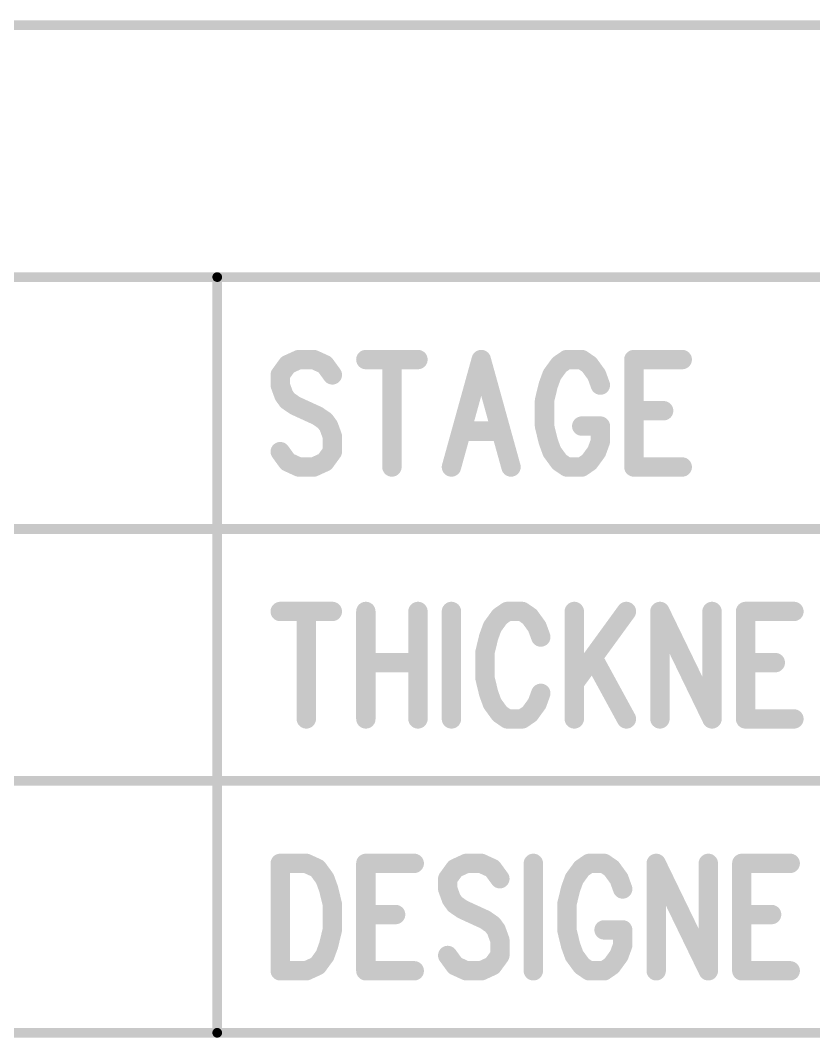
# Model space of a CAD drawing. Extents: x 100 to 156, y 84.7 to 174.
# Drawn here: x 123.97 to 132.15, y 84.65 to 95.15 of the extents above; entities that cross this region are included whole.
import ezdxf

# ---------------------------------------------------------------- set-up
doc = ezdxf.new("R2010")
doc.units = 0
doc.layers.get('0').update_dxf_attribs({"linetype": 'CONTINUOUS'})
doc.layers.add('MASK-BOTTOM_PHO', color=4, linetype='CONTINUOUS')
doc.layers.add('SILK-BOTTOM_PHO', color=5, linetype='CONTINUOUS')

# ---------------------------------------------------------------- blocks, each defined once
blk = doc.blocks.new('ROUND_1')
at = {"const_width": 0.050038}
blk.add_lwpolyline([(-0.025018, 0, 1), (0.025018, 0, 1)], format="xyb", close=True, dxfattribs=at)
blk = doc.blocks.new('ROUND_6')
at = {"const_width": 0.099948}
blk.add_lwpolyline([(-0.049974, 0, 1), (0.049974, 0, 1)], format="xyb", close=True, dxfattribs=at)

msp = doc.modelspace()

# ---------------------------------------------------------------- linework, layer by layer
at = {"layer": 'MASK-BOTTOM_PHO'}
for points, const_width in [([(155.24988, 95.099886), (100.65004, 95.099886)], 0.100076), ([(140.949934, 92.499942), (100.000054, 92.499942)], 0.100076), ([(126.000002, 92.499942), (126.000002, 84.70011)], 0.100076), ([(126.726696, 91.59621), (126.649988, 91.490546)], 0.199898), ([(126.842012, 91.648788), (126.726696, 91.59621)], 0.199898), ([(126.995682, 91.648788), (126.842012, 91.648788)], 0.199898), ([(127.110998, 91.59621), (126.995682, 91.648788)], 0.199898), ([(127.187706, 91.490546), (127.110998, 91.59621)], 0.199898), ([(127.5334, 91.648788), (128.071118, 91.648788)], 0.199898), ([(127.802386, 91.648788), (127.802386, 90.539824)], 0.199898), ([(128.724152, 91.648788), (128.416812, 90.539824)], 0.199898), ([(128.724152, 91.648788), (129.031238, 90.539824)], 0.199898), ([(129.530602, 91.59621), (129.453894, 91.490546)], 0.199898), ([(129.607564, 91.648788), (129.530602, 91.59621)], 0.199898), ([(129.761234, 91.648788), (129.607564, 91.648788)], 0.199898), ([(129.837942, 91.59621), (129.761234, 91.648788)], 0.199898), ([(129.91465, 91.490546), (129.837942, 91.59621)], 0.199898), ([(130.298952, 91.648788), (130.298952, 90.539824)], 0.199898), ([(130.298952, 91.648788), (130.798062, 91.648788)], 0.199898), ([(126.649988, 91.490546), (126.649988, 91.384882)], 0.199898), ([(129.453894, 91.490546), (129.41554, 91.384882)], 0.199898), ([(129.953258, 91.384882), (129.91465, 91.490546)], 0.199898), ([(126.649988, 91.384882), (126.688342, 91.279218)], 0.199898), ([(129.41554, 91.384882), (129.376932, 91.226386)], 0.199898), ([(126.688342, 91.279218), (126.726696, 91.226386)], 0.199898), ([(126.726696, 91.226386), (126.803658, 91.173554)], 0.199898), ([(126.803658, 91.173554), (127.034036, 91.06789)], 0.199898), ([(129.376932, 91.226386), (129.376932, 90.962226)], 0.199898), ([(127.034036, 91.06789), (127.110998, 91.015058)], 0.199898), ([(130.298952, 91.120722), (130.606038, 91.120722)], 0.199898), ([(127.110998, 91.015058), (127.149352, 90.962226)], 0.199898), ([(127.149352, 90.962226), (127.187706, 90.856816)], 0.199898), ([(129.376932, 90.962226), (129.41554, 90.803984)], 0.199898), ([(129.761234, 90.962226), (129.953258, 90.962226)], 0.199898), ([(129.953258, 90.803984), (129.953258, 90.962226)], 0.199898), ([(127.187706, 90.856816), (127.187706, 90.69832)], 0.199898), ([(128.532128, 90.909648), (128.916176, 90.909648)], 0.199898), ([(129.41554, 90.803984), (129.453894, 90.69832)], 0.199898), ([(129.91465, 90.69832), (129.953258, 90.803984)], 0.199898), ([(126.726696, 90.592656), (126.649988, 90.69832)], 0.199898), ([(127.187706, 90.69832), (127.110998, 90.592656)], 0.199898), ([(129.453894, 90.69832), (129.530602, 90.592656)], 0.199898), ([(129.837942, 90.592656), (129.91465, 90.69832)], 0.199898), ([(126.842012, 90.539824), (126.726696, 90.592656)], 0.199898), ([(126.995682, 90.539824), (126.842012, 90.539824)], 0.199898), ([(127.110998, 90.592656), (126.995682, 90.539824)], 0.199898), ([(129.530602, 90.592656), (129.607564, 90.539824)], 0.199898), ([(129.607564, 90.539824), (129.761234, 90.539824)], 0.199898), ([(129.761234, 90.539824), (129.837942, 90.592656)], 0.199898), ([(130.298952, 90.539824), (130.798062, 90.539824)], 0.199898), ([(140.949934, 89.899998), (100.000054, 89.899998)], 0.100076), ([(126.649988, 89.048844), (127.187706, 89.048844)], 0.199898), ([(126.918974, 89.048844), (126.918974, 87.93988)], 0.199898), ([(127.5334, 89.048844), (127.5334, 87.93988)], 0.199898), ([(128.071118, 89.048844), (128.071118, 87.93988)], 0.199898), ([(128.416812, 89.048844), (128.416812, 87.93988)], 0.199898), ([(128.992884, 89.048844), (128.916176, 88.996012)], 0.199898), ([(129.146554, 89.048844), (128.992884, 89.048844)], 0.199898), ([(129.223516, 88.996012), (129.146554, 89.048844)], 0.199898), ([(129.684272, 89.048844), (129.684272, 87.93988)], 0.199898), ([(130.22199, 89.048844), (129.684272, 88.30945)], 0.199898), ([(130.567684, 89.048844), (130.567684, 87.93988)], 0.199898), ([(130.567684, 89.048844), (131.105402, 87.93988)], 0.199898), ([(131.105402, 89.048844), (131.105402, 87.93988)], 0.199898), ([(131.451096, 89.048844), (131.451096, 87.93988)], 0.199898), ([(131.451096, 89.048844), (131.95046, 89.048844)], 0.199898), ([(128.916176, 88.996012), (128.839214, 88.890348)], 0.199898), ([(129.300224, 88.890348), (129.223516, 88.996012)], 0.199898), ([(128.839214, 88.890348), (128.80086, 88.784938)], 0.199898), ([(129.338578, 88.784938), (129.300224, 88.890348)], 0.199898), ([(128.80086, 88.784938), (128.762506, 88.626442)], 0.199898), ([(128.762506, 88.626442), (128.762506, 88.362282)], 0.199898), ([(127.5334, 88.520778), (128.071118, 88.520778)], 0.199898), ([(129.876296, 88.57361), (130.22199, 87.93988)], 0.199898), ([(131.451096, 88.520778), (131.758436, 88.520778)], 0.199898), ([(128.762506, 88.362282), (128.80086, 88.203786)], 0.199898), ([(128.80086, 88.203786), (128.839214, 88.098376)], 0.199898), ([(129.300224, 88.098376), (129.338578, 88.203786)], 0.199898), ([(128.839214, 88.098376), (128.916176, 87.992712)], 0.199898), ([(129.223516, 87.992712), (129.300224, 88.098376)], 0.199898), ([(128.916176, 87.992712), (128.992884, 87.93988)], 0.199898), ([(128.992884, 87.93988), (129.146554, 87.93988)], 0.199898), ([(129.146554, 87.93988), (129.223516, 87.992712)], 0.199898), ([(131.451096, 87.93988), (131.95046, 87.93988)], 0.199898), ([(140.949934, 87.300054), (100.000054, 87.300054)], 0.100076), ([(126.649988, 86.4489), (126.649988, 85.339936)], 0.199898), ([(126.649988, 86.4489), (126.918974, 86.4489)], 0.199898), ([(126.918974, 86.4489), (127.034036, 86.396068)], 0.199898), ([(127.5334, 86.4489), (127.5334, 85.339936)], 0.199898), ([(127.5334, 86.4489), (128.032764, 86.4489)], 0.199898), ([(128.570482, 86.4489), (128.455166, 86.396068)], 0.199898), ([(128.724152, 86.4489), (128.570482, 86.4489)], 0.199898), ([(128.839214, 86.396068), (128.724152, 86.4489)], 0.199898), ([(129.26187, 86.4489), (129.26187, 85.339936)], 0.199898), ([(129.837942, 86.4489), (129.761234, 86.396068)], 0.199898), ([(129.991612, 86.4489), (129.837942, 86.4489)], 0.199898), ([(130.06832, 86.396068), (129.991612, 86.4489)], 0.199898), ([(130.52933, 86.4489), (130.52933, 85.339936)], 0.199898), ([(130.52933, 86.4489), (131.067048, 85.339936)], 0.199898), ([(131.067048, 86.4489), (131.067048, 85.339936)], 0.199898), ([(131.412742, 86.4489), (131.412742, 85.339936)], 0.199898), ([(131.412742, 86.4489), (131.912106, 86.4489)], 0.199898), ([(127.034036, 86.396068), (127.110998, 86.290404)], 0.199898), ([(128.455166, 86.396068), (128.378458, 86.290404)], 0.199898), ([(128.916176, 86.290404), (128.839214, 86.396068)], 0.199898), ([(129.761234, 86.396068), (129.684272, 86.290404)], 0.199898), ([(130.145282, 86.290404), (130.06832, 86.396068)], 0.199898), ([(127.110998, 86.290404), (127.149352, 86.18474)], 0.199898), ([(128.378458, 86.290404), (128.378458, 86.18474)], 0.199898), ([(129.684272, 86.290404), (129.645918, 86.18474)], 0.199898), ([(130.183636, 86.18474), (130.145282, 86.290404)], 0.199898), ([(127.149352, 86.18474), (127.187706, 86.026498)], 0.199898), ([(128.378458, 86.18474), (128.416812, 86.07933)], 0.199898), ([(129.645918, 86.18474), (129.607564, 86.026498)], 0.199898), ([(127.187706, 86.026498), (127.187706, 85.762338)], 0.199898), ([(128.416812, 86.07933), (128.455166, 86.026498)], 0.199898), ([(128.455166, 86.026498), (128.532128, 85.973666)], 0.199898), ([(129.607564, 86.026498), (129.607564, 85.762338)], 0.199898), ([(127.5334, 85.920834), (127.84074, 85.920834)], 0.199898), ([(128.532128, 85.973666), (128.762506, 85.868002)], 0.199898), ([(131.412742, 85.920834), (131.720082, 85.920834)], 0.199898), ([(128.762506, 85.868002), (128.839214, 85.81517)], 0.199898), ([(128.839214, 85.81517), (128.877822, 85.762338)], 0.199898), ([(127.187706, 85.762338), (127.149352, 85.603842)], 0.199898), ([(128.877822, 85.762338), (128.916176, 85.656674)], 0.199898), ([(129.607564, 85.762338), (129.645918, 85.603842)], 0.199898), ([(129.991612, 85.762338), (130.183636, 85.762338)], 0.199898), ([(130.183636, 85.603842), (130.183636, 85.762338)], 0.199898), ([(127.149352, 85.603842), (127.110998, 85.498178)], 0.199898), ([(128.916176, 85.656674), (128.916176, 85.498178)], 0.199898), ([(129.645918, 85.603842), (129.684272, 85.498178)], 0.199898), ([(130.145282, 85.498178), (130.183636, 85.603842)], 0.199898), ([(127.110998, 85.498178), (127.034036, 85.392768)], 0.199898), ([(128.455166, 85.392768), (128.378458, 85.498178)], 0.199898), ([(128.916176, 85.498178), (128.839214, 85.392768)], 0.199898), ([(129.684272, 85.498178), (129.761234, 85.392768)], 0.199898), ([(130.06832, 85.392768), (130.145282, 85.498178)], 0.199898), ([(127.034036, 85.392768), (126.918974, 85.339936)], 0.199898), ([(128.570482, 85.339936), (128.455166, 85.392768)], 0.199898), ([(128.839214, 85.392768), (128.724152, 85.339936)], 0.199898), ([(129.761234, 85.392768), (129.837942, 85.339936)], 0.199898), ([(129.991612, 85.339936), (130.06832, 85.392768)], 0.199898), ([(126.918974, 85.339936), (126.649988, 85.339936)], 0.199898), ([(127.5334, 85.339936), (128.032764, 85.339936)], 0.199898), ([(128.724152, 85.339936), (128.570482, 85.339936)], 0.199898), ([(129.837942, 85.339936), (129.991612, 85.339936)], 0.199898), ([(131.412742, 85.339936), (131.912106, 85.339936)], 0.199898), ([(100.65004, 84.70011), (155.24988, 84.70011)], 0.100076)]:
    msp.add_lwpolyline(points, dxfattribs=dict(at, const_width=const_width))
at = {"layer": 'SILK-BOTTOM_PHO'}
for points, const_width in [([(155.24988, 95.099886), (100.65004, 95.099886)], 0.100076), ([(140.949934, 92.499942), (100.000054, 92.499942)], 0.100076), ([(126.000002, 92.499942), (126.000002, 84.70011)], 0.100076), ([(126.726696, 91.59621), (126.649988, 91.490546)], 0.199898), ([(126.842012, 91.648788), (126.726696, 91.59621)], 0.199898), ([(126.995682, 91.648788), (126.842012, 91.648788)], 0.199898), ([(127.110998, 91.59621), (126.995682, 91.648788)], 0.199898), ([(127.187706, 91.490546), (127.110998, 91.59621)], 0.199898), ([(127.5334, 91.648788), (128.071118, 91.648788)], 0.199898), ([(127.802386, 91.648788), (127.802386, 90.539824)], 0.199898), ([(128.724152, 91.648788), (128.416812, 90.539824)], 0.199898), ([(128.724152, 91.648788), (129.031238, 90.539824)], 0.199898), ([(129.530602, 91.59621), (129.453894, 91.490546)], 0.199898), ([(129.607564, 91.648788), (129.530602, 91.59621)], 0.199898), ([(129.761234, 91.648788), (129.607564, 91.648788)], 0.199898), ([(129.837942, 91.59621), (129.761234, 91.648788)], 0.199898), ([(129.91465, 91.490546), (129.837942, 91.59621)], 0.199898), ([(130.298952, 91.648788), (130.298952, 90.539824)], 0.199898), ([(130.298952, 91.648788), (130.798062, 91.648788)], 0.199898), ([(126.649988, 91.490546), (126.649988, 91.384882)], 0.199898), ([(129.453894, 91.490546), (129.41554, 91.384882)], 0.199898), ([(129.953258, 91.384882), (129.91465, 91.490546)], 0.199898), ([(126.649988, 91.384882), (126.688342, 91.279218)], 0.199898), ([(129.41554, 91.384882), (129.376932, 91.226386)], 0.199898), ([(126.688342, 91.279218), (126.726696, 91.226386)], 0.199898), ([(126.726696, 91.226386), (126.803658, 91.173554)], 0.199898), ([(126.803658, 91.173554), (127.034036, 91.06789)], 0.199898), ([(129.376932, 91.226386), (129.376932, 90.962226)], 0.199898), ([(127.034036, 91.06789), (127.110998, 91.015058)], 0.199898), ([(130.298952, 91.120722), (130.606038, 91.120722)], 0.199898), ([(127.110998, 91.015058), (127.149352, 90.962226)], 0.199898), ([(127.149352, 90.962226), (127.187706, 90.856816)], 0.199898), ([(129.376932, 90.962226), (129.41554, 90.803984)], 0.199898), ([(129.761234, 90.962226), (129.953258, 90.962226)], 0.199898), ([(129.953258, 90.803984), (129.953258, 90.962226)], 0.199898), ([(127.187706, 90.856816), (127.187706, 90.69832)], 0.199898), ([(128.532128, 90.909648), (128.916176, 90.909648)], 0.199898), ([(129.41554, 90.803984), (129.453894, 90.69832)], 0.199898), ([(129.91465, 90.69832), (129.953258, 90.803984)], 0.199898), ([(126.726696, 90.592656), (126.649988, 90.69832)], 0.199898), ([(127.187706, 90.69832), (127.110998, 90.592656)], 0.199898), ([(129.453894, 90.69832), (129.530602, 90.592656)], 0.199898), ([(129.837942, 90.592656), (129.91465, 90.69832)], 0.199898), ([(126.842012, 90.539824), (126.726696, 90.592656)], 0.199898), ([(126.995682, 90.539824), (126.842012, 90.539824)], 0.199898), ([(127.110998, 90.592656), (126.995682, 90.539824)], 0.199898), ([(129.530602, 90.592656), (129.607564, 90.539824)], 0.199898), ([(129.607564, 90.539824), (129.761234, 90.539824)], 0.199898), ([(129.761234, 90.539824), (129.837942, 90.592656)], 0.199898), ([(130.298952, 90.539824), (130.798062, 90.539824)], 0.199898), ([(140.949934, 89.899998), (100.000054, 89.899998)], 0.100076), ([(126.649988, 89.048844), (127.187706, 89.048844)], 0.199898), ([(126.918974, 89.048844), (126.918974, 87.93988)], 0.199898), ([(127.5334, 89.048844), (127.5334, 87.93988)], 0.199898), ([(128.071118, 89.048844), (128.071118, 87.93988)], 0.199898), ([(128.416812, 89.048844), (128.416812, 87.93988)], 0.199898), ([(128.992884, 89.048844), (128.916176, 88.996012)], 0.199898), ([(129.146554, 89.048844), (128.992884, 89.048844)], 0.199898), ([(129.223516, 88.996012), (129.146554, 89.048844)], 0.199898), ([(129.684272, 89.048844), (129.684272, 87.93988)], 0.199898), ([(130.22199, 89.048844), (129.684272, 88.30945)], 0.199898), ([(130.567684, 89.048844), (130.567684, 87.93988)], 0.199898), ([(130.567684, 89.048844), (131.105402, 87.93988)], 0.199898), ([(131.105402, 89.048844), (131.105402, 87.93988)], 0.199898), ([(131.451096, 89.048844), (131.451096, 87.93988)], 0.199898), ([(131.451096, 89.048844), (131.95046, 89.048844)], 0.199898), ([(128.916176, 88.996012), (128.839214, 88.890348)], 0.199898), ([(129.300224, 88.890348), (129.223516, 88.996012)], 0.199898), ([(128.839214, 88.890348), (128.80086, 88.784938)], 0.199898), ([(129.338578, 88.784938), (129.300224, 88.890348)], 0.199898), ([(128.80086, 88.784938), (128.762506, 88.626442)], 0.199898), ([(128.762506, 88.626442), (128.762506, 88.362282)], 0.199898), ([(127.5334, 88.520778), (128.071118, 88.520778)], 0.199898), ([(129.876296, 88.57361), (130.22199, 87.93988)], 0.199898), ([(131.451096, 88.520778), (131.758436, 88.520778)], 0.199898), ([(128.762506, 88.362282), (128.80086, 88.203786)], 0.199898), ([(128.80086, 88.203786), (128.839214, 88.098376)], 0.199898), ([(129.300224, 88.098376), (129.338578, 88.203786)], 0.199898), ([(128.839214, 88.098376), (128.916176, 87.992712)], 0.199898), ([(129.223516, 87.992712), (129.300224, 88.098376)], 0.199898), ([(128.916176, 87.992712), (128.992884, 87.93988)], 0.199898), ([(128.992884, 87.93988), (129.146554, 87.93988)], 0.199898), ([(129.146554, 87.93988), (129.223516, 87.992712)], 0.199898), ([(131.451096, 87.93988), (131.95046, 87.93988)], 0.199898), ([(140.949934, 87.300054), (100.000054, 87.300054)], 0.100076), ([(126.649988, 86.4489), (126.649988, 85.339936)], 0.199898), ([(126.649988, 86.4489), (126.918974, 86.4489)], 0.199898), ([(126.918974, 86.4489), (127.034036, 86.396068)], 0.199898), ([(127.5334, 86.4489), (127.5334, 85.339936)], 0.199898), ([(127.5334, 86.4489), (128.032764, 86.4489)], 0.199898), ([(128.570482, 86.4489), (128.455166, 86.396068)], 0.199898), ([(128.724152, 86.4489), (128.570482, 86.4489)], 0.199898), ([(128.839214, 86.396068), (128.724152, 86.4489)], 0.199898), ([(129.26187, 86.4489), (129.26187, 85.339936)], 0.199898), ([(129.837942, 86.4489), (129.761234, 86.396068)], 0.199898), ([(129.991612, 86.4489), (129.837942, 86.4489)], 0.199898), ([(130.06832, 86.396068), (129.991612, 86.4489)], 0.199898), ([(130.52933, 86.4489), (130.52933, 85.339936)], 0.199898), ([(130.52933, 86.4489), (131.067048, 85.339936)], 0.199898), ([(131.067048, 86.4489), (131.067048, 85.339936)], 0.199898), ([(131.412742, 86.4489), (131.412742, 85.339936)], 0.199898), ([(131.412742, 86.4489), (131.912106, 86.4489)], 0.199898), ([(127.034036, 86.396068), (127.110998, 86.290404)], 0.199898), ([(128.455166, 86.396068), (128.378458, 86.290404)], 0.199898), ([(128.916176, 86.290404), (128.839214, 86.396068)], 0.199898), ([(129.761234, 86.396068), (129.684272, 86.290404)], 0.199898), ([(130.145282, 86.290404), (130.06832, 86.396068)], 0.199898), ([(127.110998, 86.290404), (127.149352, 86.18474)], 0.199898), ([(128.378458, 86.290404), (128.378458, 86.18474)], 0.199898), ([(129.684272, 86.290404), (129.645918, 86.18474)], 0.199898), ([(130.183636, 86.18474), (130.145282, 86.290404)], 0.199898), ([(127.149352, 86.18474), (127.187706, 86.026498)], 0.199898), ([(128.378458, 86.18474), (128.416812, 86.07933)], 0.199898), ([(129.645918, 86.18474), (129.607564, 86.026498)], 0.199898), ([(127.187706, 86.026498), (127.187706, 85.762338)], 0.199898), ([(128.416812, 86.07933), (128.455166, 86.026498)], 0.199898), ([(128.455166, 86.026498), (128.532128, 85.973666)], 0.199898), ([(129.607564, 86.026498), (129.607564, 85.762338)], 0.199898), ([(127.5334, 85.920834), (127.84074, 85.920834)], 0.199898), ([(128.532128, 85.973666), (128.762506, 85.868002)], 0.199898), ([(131.412742, 85.920834), (131.720082, 85.920834)], 0.199898), ([(128.762506, 85.868002), (128.839214, 85.81517)], 0.199898), ([(128.839214, 85.81517), (128.877822, 85.762338)], 0.199898), ([(127.187706, 85.762338), (127.149352, 85.603842)], 0.199898), ([(128.877822, 85.762338), (128.916176, 85.656674)], 0.199898), ([(129.607564, 85.762338), (129.645918, 85.603842)], 0.199898), ([(129.991612, 85.762338), (130.183636, 85.762338)], 0.199898), ([(130.183636, 85.603842), (130.183636, 85.762338)], 0.199898), ([(127.149352, 85.603842), (127.110998, 85.498178)], 0.199898), ([(128.916176, 85.656674), (128.916176, 85.498178)], 0.199898), ([(129.645918, 85.603842), (129.684272, 85.498178)], 0.199898), ([(130.145282, 85.498178), (130.183636, 85.603842)], 0.199898), ([(127.110998, 85.498178), (127.034036, 85.392768)], 0.199898), ([(128.455166, 85.392768), (128.378458, 85.498178)], 0.199898), ([(128.916176, 85.498178), (128.839214, 85.392768)], 0.199898), ([(129.684272, 85.498178), (129.761234, 85.392768)], 0.199898), ([(130.06832, 85.392768), (130.145282, 85.498178)], 0.199898), ([(127.034036, 85.392768), (126.918974, 85.339936)], 0.199898), ([(128.570482, 85.339936), (128.455166, 85.392768)], 0.199898), ([(128.839214, 85.392768), (128.724152, 85.339936)], 0.199898), ([(129.761234, 85.392768), (129.837942, 85.339936)], 0.199898), ([(129.991612, 85.339936), (130.06832, 85.392768)], 0.199898), ([(126.918974, 85.339936), (126.649988, 85.339936)], 0.199898), ([(127.5334, 85.339936), (128.032764, 85.339936)], 0.199898), ([(128.724152, 85.339936), (128.570482, 85.339936)], 0.199898), ([(129.837942, 85.339936), (129.991612, 85.339936)], 0.199898), ([(131.412742, 85.339936), (131.912106, 85.339936)], 0.199898), ([(100.65004, 84.70011), (155.24988, 84.70011)], 0.100076)]:
    msp.add_lwpolyline(points, dxfattribs=dict(at, const_width=const_width))

# ---------------------------------------------------------------- block references
at = {"layer": 'MASK-BOTTOM_PHO'}
for name, p in [('ROUND_1', (126.000002, 92.499942)), ('ROUND_6', (126.726696, 91.59621)), ('ROUND_6', (126.842012, 91.648788)), ('ROUND_6', (126.995682, 91.648788)), ('ROUND_6', (127.110998, 91.59621)), ('ROUND_6', (127.5334, 91.648788)), ('ROUND_6', (127.802386, 91.648788)), ('ROUND_6', (128.071118, 91.648788)), ('ROUND_6', (128.724152, 91.648788)), ('ROUND_6', (128.724152, 91.648788)), ('ROUND_6', (129.530602, 91.59621)), ('ROUND_6', (129.607564, 91.648788)), ('ROUND_6', (129.761234, 91.648788)), ('ROUND_6', (129.837942, 91.59621)), ('ROUND_6', (130.298952, 91.648788)), ('ROUND_6', (130.298952, 91.648788)), ('ROUND_6', (130.798062, 91.648788)), ('ROUND_6', (126.649988, 91.490546)), ('ROUND_6', (127.187706, 91.490546)), ('ROUND_6', (129.453894, 91.490546)), ('ROUND_6', (129.91465, 91.490546)), ('ROUND_6', (126.649988, 91.384882)), ('ROUND_6', (129.41554, 91.384882)), ('ROUND_6', (129.953258, 91.384882)), ('ROUND_6', (126.688342, 91.279218)), ('ROUND_6', (126.726696, 91.226386)), ('ROUND_6', (126.803658, 91.173554)), ('ROUND_6', (129.376932, 91.226386)), ('ROUND_6', (127.034036, 91.06789)), ('ROUND_6', (130.298952, 91.120722)), ('ROUND_6', (130.606038, 91.120722)), ('ROUND_6', (127.110998, 91.015058)), ('ROUND_6', (127.149352, 90.962226)), ('ROUND_6', (129.376932, 90.962226)), ('ROUND_6', (129.761234, 90.962226)), ('ROUND_6', (129.953258, 90.962226)), ('ROUND_6', (129.953258, 90.962226)), ('ROUND_6', (127.187706, 90.856816)), ('ROUND_6', (128.532128, 90.909648)), ('ROUND_6', (128.916176, 90.909648)), ('ROUND_6', (129.41554, 90.803984)), ('ROUND_6', (129.953258, 90.803984)), ('ROUND_6', (126.649988, 90.69832)), ('ROUND_6', (127.187706, 90.69832)), ('ROUND_6', (129.453894, 90.69832)), ('ROUND_6', (129.91465, 90.69832)), ('ROUND_6', (126.726696, 90.592656)), ('ROUND_6', (126.842012, 90.539824)), ('ROUND_6', (126.995682, 90.539824)), ('ROUND_6', (127.110998, 90.592656)), ('ROUND_6', (127.802386, 90.539824)), ('ROUND_6', (128.416812, 90.539824)), ('ROUND_6', (129.031238, 90.539824)), ('ROUND_6', (129.530602, 90.592656)), ('ROUND_6', (129.607564, 90.539824)), ('ROUND_6', (129.761234, 90.539824)), ('ROUND_6', (129.837942, 90.592656)), ('ROUND_6', (130.298952, 90.539824)), ('ROUND_6', (130.298952, 90.539824)), ('ROUND_6', (130.798062, 90.539824)), ('ROUND_6', (126.649988, 89.048844)), ('ROUND_6', (126.918974, 89.048844)), ('ROUND_6', (127.187706, 89.048844)), ('ROUND_6', (127.5334, 89.048844)), ('ROUND_6', (128.071118, 89.048844)), ('ROUND_6', (128.416812, 89.048844)), ('ROUND_6', (128.992884, 89.048844)), ('ROUND_6', (129.146554, 89.048844)), ('ROUND_6', (129.684272, 89.048844)), ('ROUND_6', (130.22199, 89.048844)), ('ROUND_6', (130.567684, 89.048844)), ('ROUND_6', (130.567684, 89.048844)), ('ROUND_6', (131.105402, 89.048844)), ('ROUND_6', (131.451096, 89.048844)), ('ROUND_6', (131.451096, 89.048844)), ('ROUND_6', (131.95046, 89.048844)), ('ROUND_6', (128.916176, 88.996012)), ('ROUND_6', (129.223516, 88.996012)), ('ROUND_6', (128.839214, 88.890348)), ('ROUND_6', (129.300224, 88.890348)), ('ROUND_6', (128.80086, 88.784938)), ('ROUND_6', (129.338578, 88.784938)), ('ROUND_6', (128.762506, 88.626442)), ('ROUND_6', (127.5334, 88.520778)), ('ROUND_6', (128.071118, 88.520778)), ('ROUND_6', (129.876296, 88.57361)), ('ROUND_6', (131.451096, 88.520778)), ('ROUND_6', (131.758436, 88.520778)), ('ROUND_6', (128.762506, 88.362282)), ('ROUND_6', (129.684272, 88.30945)), ('ROUND_6', (128.80086, 88.203786)), ('ROUND_6', (129.338578, 88.203786)), ('ROUND_6', (128.839214, 88.098376)), ('ROUND_6', (129.300224, 88.098376)), ('ROUND_6', (126.918974, 87.93988)), ('ROUND_6', (127.5334, 87.93988)), ('ROUND_6', (128.071118, 87.93988)), ('ROUND_6', (128.416812, 87.93988)), ('ROUND_6', (128.916176, 87.992712)), ('ROUND_6', (128.992884, 87.93988)), ('ROUND_6', (129.146554, 87.93988)), ('ROUND_6', (129.223516, 87.992712)), ('ROUND_6', (129.684272, 87.93988)), ('ROUND_6', (130.22199, 87.93988)), ('ROUND_6', (130.567684, 87.93988)), ('ROUND_6', (131.105402, 87.93988)), ('ROUND_6', (131.105402, 87.93988)), ('ROUND_6', (131.451096, 87.93988)), ('ROUND_6', (131.451096, 87.93988)), ('ROUND_6', (131.95046, 87.93988)), ('ROUND_6', (126.649988, 86.4489)), ('ROUND_6', (126.649988, 86.4489)), ('ROUND_6', (126.918974, 86.4489)), ('ROUND_6', (127.5334, 86.4489)), ('ROUND_6', (127.5334, 86.4489)), ('ROUND_6', (128.032764, 86.4489)), ('ROUND_6', (128.570482, 86.4489)), ('ROUND_6', (128.724152, 86.4489)), ('ROUND_6', (129.26187, 86.4489)), ('ROUND_6', (129.837942, 86.4489)), ('ROUND_6', (129.991612, 86.4489)), ('ROUND_6', (130.52933, 86.4489)), ('ROUND_6', (130.52933, 86.4489)), ('ROUND_6', (131.067048, 86.4489)), ('ROUND_6', (131.412742, 86.4489)), ('ROUND_6', (131.412742, 86.4489)), ('ROUND_6', (131.912106, 86.4489)), ('ROUND_6', (127.034036, 86.396068)), ('ROUND_6', (128.455166, 86.396068)), ('ROUND_6', (128.839214, 86.396068)), ('ROUND_6', (129.761234, 86.396068)), ('ROUND_6', (130.06832, 86.396068)), ('ROUND_6', (127.110998, 86.290404)), ('ROUND_6', (128.378458, 86.290404)), ('ROUND_6', (128.916176, 86.290404)), ('ROUND_6', (129.684272, 86.290404)), ('ROUND_6', (130.145282, 86.290404)), ('ROUND_6', (127.149352, 86.18474)), ('ROUND_6', (128.378458, 86.18474)), ('ROUND_6', (129.645918, 86.18474)), ('ROUND_6', (130.183636, 86.18474)), ('ROUND_6', (127.187706, 86.026498)), ('ROUND_6', (128.416812, 86.07933)), ('ROUND_6', (128.455166, 86.026498)), ('ROUND_6', (129.607564, 86.026498)), ('ROUND_6', (127.5334, 85.920834)), ('ROUND_6', (127.84074, 85.920834)), ('ROUND_6', (128.532128, 85.973666)), ('ROUND_6', (131.412742, 85.920834)), ('ROUND_6', (131.720082, 85.920834)), ('ROUND_6', (128.762506, 85.868002)), ('ROUND_6', (128.839214, 85.81517)), ('ROUND_6', (127.187706, 85.762338)), ('ROUND_6', (128.877822, 85.762338)), ('ROUND_6', (129.607564, 85.762338)), ('ROUND_6', (129.991612, 85.762338)), ('ROUND_6', (130.183636, 85.762338)), ('ROUND_6', (130.183636, 85.762338)), ('ROUND_6', (127.149352, 85.603842)), ('ROUND_6', (128.916176, 85.656674)), ('ROUND_6', (129.645918, 85.603842)), ('ROUND_6', (130.183636, 85.603842)), ('ROUND_6', (127.110998, 85.498178)), ('ROUND_6', (128.378458, 85.498178)), ('ROUND_6', (128.916176, 85.498178)), ('ROUND_6', (129.684272, 85.498178)), ('ROUND_6', (130.145282, 85.498178)), ('ROUND_6', (127.034036, 85.392768)), ('ROUND_6', (128.455166, 85.392768)), ('ROUND_6', (128.839214, 85.392768)), ('ROUND_6', (129.761234, 85.392768)), ('ROUND_6', (130.06832, 85.392768)), ('ROUND_6', (126.649988, 85.339936)), ('ROUND_6', (126.649988, 85.339936)), ('ROUND_6', (126.918974, 85.339936)), ('ROUND_6', (127.5334, 85.339936)), ('ROUND_6', (127.5334, 85.339936)), ('ROUND_6', (128.032764, 85.339936)), ('ROUND_6', (128.570482, 85.339936)), ('ROUND_6', (128.724152, 85.339936)), ('ROUND_6', (129.26187, 85.339936)), ('ROUND_6', (129.837942, 85.339936)), ('ROUND_6', (129.991612, 85.339936)), ('ROUND_6', (130.52933, 85.339936)), ('ROUND_6', (131.067048, 85.339936)), ('ROUND_6', (131.067048, 85.339936)), ('ROUND_6', (131.412742, 85.339936)), ('ROUND_6', (131.412742, 85.339936)), ('ROUND_6', (131.912106, 85.339936)), ('ROUND_1', (126.000002, 84.70011))]:
    msp.add_blockref(name, p, dxfattribs=at)
at = {"layer": 'SILK-BOTTOM_PHO'}
for name, p in [('ROUND_1', (126.000002, 92.499942)), ('ROUND_6', (126.726696, 91.59621)), ('ROUND_6', (126.842012, 91.648788)), ('ROUND_6', (126.995682, 91.648788)), ('ROUND_6', (127.110998, 91.59621)), ('ROUND_6', (127.5334, 91.648788)), ('ROUND_6', (127.802386, 91.648788)), ('ROUND_6', (128.071118, 91.648788)), ('ROUND_6', (128.724152, 91.648788)), ('ROUND_6', (128.724152, 91.648788)), ('ROUND_6', (129.530602, 91.59621)), ('ROUND_6', (129.607564, 91.648788)), ('ROUND_6', (129.761234, 91.648788)), ('ROUND_6', (129.837942, 91.59621)), ('ROUND_6', (130.298952, 91.648788)), ('ROUND_6', (130.298952, 91.648788)), ('ROUND_6', (130.798062, 91.648788)), ('ROUND_6', (126.649988, 91.490546)), ('ROUND_6', (127.187706, 91.490546)), ('ROUND_6', (129.453894, 91.490546)), ('ROUND_6', (129.91465, 91.490546)), ('ROUND_6', (126.649988, 91.384882)), ('ROUND_6', (129.41554, 91.384882)), ('ROUND_6', (129.953258, 91.384882)), ('ROUND_6', (126.688342, 91.279218)), ('ROUND_6', (126.726696, 91.226386)), ('ROUND_6', (126.803658, 91.173554)), ('ROUND_6', (129.376932, 91.226386)), ('ROUND_6', (127.034036, 91.06789)), ('ROUND_6', (130.298952, 91.120722)), ('ROUND_6', (130.606038, 91.120722)), ('ROUND_6', (127.110998, 91.015058)), ('ROUND_6', (127.149352, 90.962226)), ('ROUND_6', (129.376932, 90.962226)), ('ROUND_6', (129.761234, 90.962226)), ('ROUND_6', (129.953258, 90.962226)), ('ROUND_6', (129.953258, 90.962226)), ('ROUND_6', (127.187706, 90.856816)), ('ROUND_6', (128.532128, 90.909648)), ('ROUND_6', (128.916176, 90.909648)), ('ROUND_6', (129.41554, 90.803984)), ('ROUND_6', (129.953258, 90.803984)), ('ROUND_6', (126.649988, 90.69832)), ('ROUND_6', (127.187706, 90.69832)), ('ROUND_6', (129.453894, 90.69832)), ('ROUND_6', (129.91465, 90.69832)), ('ROUND_6', (126.726696, 90.592656)), ('ROUND_6', (126.842012, 90.539824)), ('ROUND_6', (126.995682, 90.539824)), ('ROUND_6', (127.110998, 90.592656)), ('ROUND_6', (127.802386, 90.539824)), ('ROUND_6', (128.416812, 90.539824)), ('ROUND_6', (129.031238, 90.539824)), ('ROUND_6', (129.530602, 90.592656)), ('ROUND_6', (129.607564, 90.539824)), ('ROUND_6', (129.761234, 90.539824)), ('ROUND_6', (129.837942, 90.592656)), ('ROUND_6', (130.298952, 90.539824)), ('ROUND_6', (130.298952, 90.539824)), ('ROUND_6', (130.798062, 90.539824)), ('ROUND_6', (126.649988, 89.048844)), ('ROUND_6', (126.918974, 89.048844)), ('ROUND_6', (127.187706, 89.048844)), ('ROUND_6', (127.5334, 89.048844)), ('ROUND_6', (128.071118, 89.048844)), ('ROUND_6', (128.416812, 89.048844)), ('ROUND_6', (128.992884, 89.048844)), ('ROUND_6', (129.146554, 89.048844)), ('ROUND_6', (129.684272, 89.048844)), ('ROUND_6', (130.22199, 89.048844)), ('ROUND_6', (130.567684, 89.048844)), ('ROUND_6', (130.567684, 89.048844)), ('ROUND_6', (131.105402, 89.048844)), ('ROUND_6', (131.451096, 89.048844)), ('ROUND_6', (131.451096, 89.048844)), ('ROUND_6', (131.95046, 89.048844)), ('ROUND_6', (128.916176, 88.996012)), ('ROUND_6', (129.223516, 88.996012)), ('ROUND_6', (128.839214, 88.890348)), ('ROUND_6', (129.300224, 88.890348)), ('ROUND_6', (128.80086, 88.784938)), ('ROUND_6', (129.338578, 88.784938)), ('ROUND_6', (128.762506, 88.626442)), ('ROUND_6', (127.5334, 88.520778)), ('ROUND_6', (128.071118, 88.520778)), ('ROUND_6', (129.876296, 88.57361)), ('ROUND_6', (131.451096, 88.520778)), ('ROUND_6', (131.758436, 88.520778)), ('ROUND_6', (128.762506, 88.362282)), ('ROUND_6', (129.684272, 88.30945)), ('ROUND_6', (128.80086, 88.203786)), ('ROUND_6', (129.338578, 88.203786)), ('ROUND_6', (128.839214, 88.098376)), ('ROUND_6', (129.300224, 88.098376)), ('ROUND_6', (126.918974, 87.93988)), ('ROUND_6', (127.5334, 87.93988)), ('ROUND_6', (128.071118, 87.93988)), ('ROUND_6', (128.416812, 87.93988)), ('ROUND_6', (128.916176, 87.992712)), ('ROUND_6', (128.992884, 87.93988)), ('ROUND_6', (129.146554, 87.93988)), ('ROUND_6', (129.223516, 87.992712)), ('ROUND_6', (129.684272, 87.93988)), ('ROUND_6', (130.22199, 87.93988)), ('ROUND_6', (130.567684, 87.93988)), ('ROUND_6', (131.105402, 87.93988)), ('ROUND_6', (131.105402, 87.93988)), ('ROUND_6', (131.451096, 87.93988)), ('ROUND_6', (131.451096, 87.93988)), ('ROUND_6', (131.95046, 87.93988)), ('ROUND_6', (126.649988, 86.4489)), ('ROUND_6', (126.649988, 86.4489)), ('ROUND_6', (126.918974, 86.4489)), ('ROUND_6', (127.5334, 86.4489)), ('ROUND_6', (127.5334, 86.4489)), ('ROUND_6', (128.032764, 86.4489)), ('ROUND_6', (128.570482, 86.4489)), ('ROUND_6', (128.724152, 86.4489)), ('ROUND_6', (129.26187, 86.4489)), ('ROUND_6', (129.837942, 86.4489)), ('ROUND_6', (129.991612, 86.4489)), ('ROUND_6', (130.52933, 86.4489)), ('ROUND_6', (130.52933, 86.4489)), ('ROUND_6', (131.067048, 86.4489)), ('ROUND_6', (131.412742, 86.4489)), ('ROUND_6', (131.412742, 86.4489)), ('ROUND_6', (131.912106, 86.4489)), ('ROUND_6', (127.034036, 86.396068)), ('ROUND_6', (128.455166, 86.396068)), ('ROUND_6', (128.839214, 86.396068)), ('ROUND_6', (129.761234, 86.396068)), ('ROUND_6', (130.06832, 86.396068)), ('ROUND_6', (127.110998, 86.290404)), ('ROUND_6', (128.378458, 86.290404)), ('ROUND_6', (128.916176, 86.290404)), ('ROUND_6', (129.684272, 86.290404)), ('ROUND_6', (130.145282, 86.290404)), ('ROUND_6', (127.149352, 86.18474)), ('ROUND_6', (128.378458, 86.18474)), ('ROUND_6', (129.645918, 86.18474)), ('ROUND_6', (130.183636, 86.18474)), ('ROUND_6', (127.187706, 86.026498)), ('ROUND_6', (128.416812, 86.07933)), ('ROUND_6', (128.455166, 86.026498)), ('ROUND_6', (129.607564, 86.026498)), ('ROUND_6', (127.5334, 85.920834)), ('ROUND_6', (127.84074, 85.920834)), ('ROUND_6', (128.532128, 85.973666)), ('ROUND_6', (131.412742, 85.920834)), ('ROUND_6', (131.720082, 85.920834)), ('ROUND_6', (128.762506, 85.868002)), ('ROUND_6', (128.839214, 85.81517)), ('ROUND_6', (127.187706, 85.762338)), ('ROUND_6', (128.877822, 85.762338)), ('ROUND_6', (129.607564, 85.762338)), ('ROUND_6', (129.991612, 85.762338)), ('ROUND_6', (130.183636, 85.762338)), ('ROUND_6', (130.183636, 85.762338)), ('ROUND_6', (127.149352, 85.603842)), ('ROUND_6', (128.916176, 85.656674)), ('ROUND_6', (129.645918, 85.603842)), ('ROUND_6', (130.183636, 85.603842)), ('ROUND_6', (127.110998, 85.498178)), ('ROUND_6', (128.378458, 85.498178)), ('ROUND_6', (128.916176, 85.498178)), ('ROUND_6', (129.684272, 85.498178)), ('ROUND_6', (130.145282, 85.498178)), ('ROUND_6', (127.034036, 85.392768)), ('ROUND_6', (128.455166, 85.392768)), ('ROUND_6', (128.839214, 85.392768)), ('ROUND_6', (129.761234, 85.392768)), ('ROUND_6', (130.06832, 85.392768)), ('ROUND_6', (126.649988, 85.339936)), ('ROUND_6', (126.649988, 85.339936)), ('ROUND_6', (126.918974, 85.339936)), ('ROUND_6', (127.5334, 85.339936)), ('ROUND_6', (127.5334, 85.339936)), ('ROUND_6', (128.032764, 85.339936)), ('ROUND_6', (128.570482, 85.339936)), ('ROUND_6', (128.724152, 85.339936)), ('ROUND_6', (129.26187, 85.339936)), ('ROUND_6', (129.837942, 85.339936)), ('ROUND_6', (129.991612, 85.339936)), ('ROUND_6', (130.52933, 85.339936)), ('ROUND_6', (131.067048, 85.339936)), ('ROUND_6', (131.067048, 85.339936)), ('ROUND_6', (131.412742, 85.339936)), ('ROUND_6', (131.412742, 85.339936)), ('ROUND_6', (131.912106, 85.339936)), ('ROUND_1', (126.000002, 84.70011))]:
    msp.add_blockref(name, p, dxfattribs=at)

doc.saveas('drawing.dxf')
